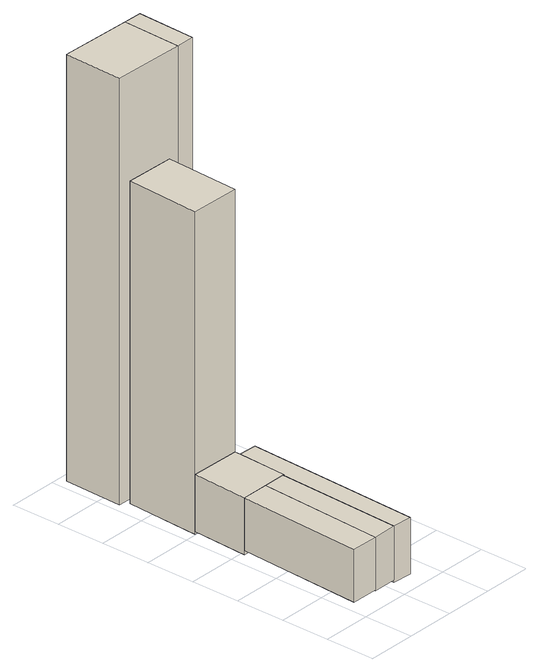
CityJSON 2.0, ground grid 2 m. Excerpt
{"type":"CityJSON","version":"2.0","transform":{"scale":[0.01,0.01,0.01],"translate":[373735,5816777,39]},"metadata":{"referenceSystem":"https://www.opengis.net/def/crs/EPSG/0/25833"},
"CityObjects":{
"building1":{"type":"Building","attributes":{"Gemeindeschluessel":"11000005","BezugspunktDach":"2200","function":"51009_1610","measuredHeight":2.08,"storeysAboveGround":0},"address":[{"country":"Germany","locality":"Berlin"}],"geometry":[{"type":"Solid","lod":"1","boundaries":[[[[0,1,2,3]],[[4,5,6,7]],[[4,7,3,2]],[[5,4,2,1]],[[6,5,1,0]],[[7,6,0,3]]]]}]},
"building2":{"type":"Building","attributes":{"Gemeindeschluessel":"11000005","BezugspunktDach":"2200","function":"31001_2074","measuredHeight":2.12,"storeysAboveGround":1},"address":[{"country":"Germany","locality":"Berlin","thoroughfareNumber":"133 (2)","thoroughfareName":"Potsdamer Chaussee"}],"geometry":[{"type":"Solid","lod":"1","boundaries":[[[[8,9,1,0]],[[10,11,12,13]],[[10,13,0,1]],[[11,10,1,9]],[[12,11,9,8]],[[13,12,8,0]]]]}]},
"building3":{"type":"Building","attributes":{"Gemeindeschluessel":"11000005","BezugspunktDach":"2200","function":"51009_1610","measuredHeight":2.23,"storeysAboveGround":0},"address":[{"country":"Germany","locality":"Berlin"}],"geometry":[{"type":"Solid","lod":"1","boundaries":[[[[1,9,14,15,16,17,2]],[[18,19,20,21,22,23,24]],[[18,24,2,17]],[[19,18,17,16]],[[20,19,16,15]],[[21,20,15,14]],[[22,21,14,9]],[[23,22,9,1]],[[24,23,1,2]]]]}]},
"building4":{"type":"Building","attributes":{"Gemeindeschluessel":"11000005","BezugspunktDach":"2200","function":"51009_1610","measuredHeight":2.21,"storeysAboveGround":0},"address":[{"country":"Germany","locality":"Berlin"}],"geometry":[{"type":"Solid","lod":"1","boundaries":[[[[25,26,15,14,9,8]],[[27,28,29,30,31,32]],[[27,32,8,9]],[[28,27,9,14]],[[29,28,14,15]],[[30,29,15,26]],[[31,30,26,25]],[[32,31,25,8]]]]}]},
"building5":{"type":"Building","attributes":{"Gemeindeschluessel":"11000005","BezugspunktDach":"2200","function":"31001_2074","measuredHeight":12.61,"storeysAboveGround":1},"address":[{"country":"Germany","locality":"Berlin","thoroughfareNumber":"133 (3)","thoroughfareName":"Potsdamer Chaussee"}],"geometry":[{"type":"Solid","lod":"1","boundaries":[[[[33,34,35,36]],[[37,38,39,40]],[[37,40,36,35]],[[38,37,35,34]],[[39,38,34,33]],[[40,39,33,36]]]]}]},
"building6":{"type":"Building","attributes":{"Gemeindeschluessel":"11000005","BezugspunktDach":"2200","function":"31001_2074","measuredHeight":16.69,"storeysAboveGround":1},"address":[{"country":"Germany","locality":"Berlin","thoroughfareNumber":"133 (4)","thoroughfareName":"Potsdamer Chaussee"}],"geometry":[{"type":"Solid","lod":"1","boundaries":[[[[41,42,43,44]],[[45,46,47,48]],[[45,48,44,43]],[[46,45,43,42]],[[47,46,42,41]],[[48,47,41,44]]]]}]},
"building7":{"type":"Building","attributes":{"Gemeindeschluessel":"11000005","BezugspunktDach":"2200","function":"51009_1610","measuredHeight":16.57,"storeysAboveGround":0},"address":[{"country":"Germany","locality":"Berlin"}],"geometry":[{"type":"Solid","lod":"1","boundaries":[[[[49,50,42,41]],[[51,52,53,54]],[[51,54,41,42]],[[52,51,42,50]],[[53,52,50,49]],[[54,53,49,41]]]]}]}
},
"vertices":[
[124,64,248],[149,575,248],[39,575,248],[15,66,248],[39,575,41],[149,575,41],[124,64,41],[15,66,41],
[222,65,248],[240,575,248],[149,575,37],[240,575,37],[222,65,37],[124,64,37],
[246,573,248],[254,778,248],[255,801,248],[50,804,248],[50,804,25],[255,801,25],[254,778,25],[246,573,25],[240,575,25],[149,575,25],[39,575,25],
[302,60,248],[328,775,248],[240,575,27],[246,573,27],[254,778,27],[328,775,27],[302,60,27],[222,65,27],
[255,801,1275],[268,1104,1275],[65,1108,1275],[50,804,1275],[65,1108,14],[268,1104,14],[255,801,14],[50,804,14],
[329,1120,1684],[336,1361,1684],[40,1369,1684],[33,1126,1684],[40,1369,15],[336,1361,15],[329,1120,15],[33,1126,15],
[404,1118,1684],[411,1359,1684],[336,1361,27],[411,1359,27],[404,1118,27],[329,1120,27]
]}
